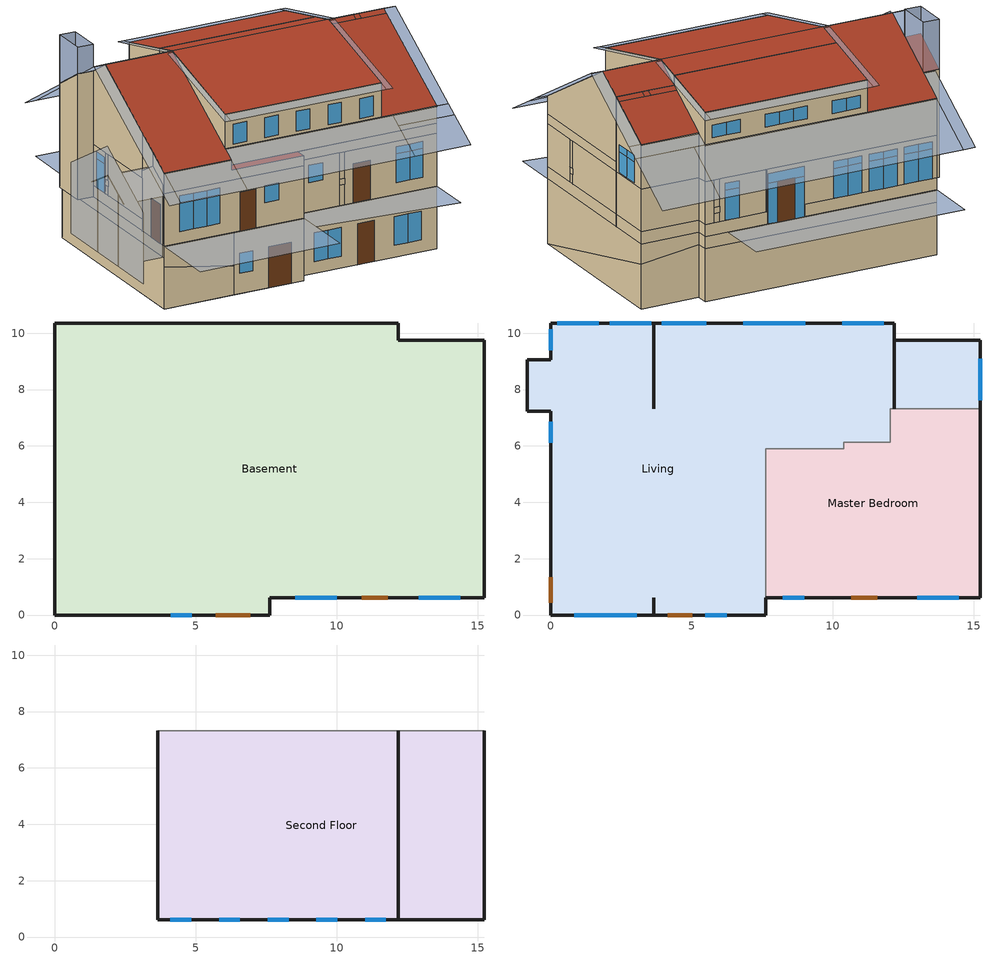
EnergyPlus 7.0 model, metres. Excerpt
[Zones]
Basement
 floor ground (Floor Concrete): 12.19,10.36 12.19,9.75 15.24,9.75 15.24,0.61 7.62,0.61 7.62,0 0,0 0,10.36 z0
 wall outside (Wall - basement concrete): 3.81,0,1.52 3.81,0,3.25 0,0,3.25 0,0,2.16
 wall outside (Wall - SIPS w/gyp bd. interior and stone exterior): 3.81,0 7.62,0 7.62,0.61 15.24,0.61 z0:3.25
 wall outside (Wall - basement concrete and Stone Exterior): 12.19,9.75 12.19,10.36 0,10.36 0,0 z2.64:3.25; 15.24,9.75,2.24 15.24,9.75,3.25 15.24,0.61,3.25 15.24,0.61,0; 12.19,9.75,2.64 12.19,9.75,3.25 15.24,9.75,3.25 15.24,9.75,2.24
 wall ground (Wall - basement concrete): 12.19,9.75 12.19,10.36 0,10.36 0,0 z0:2.64; 3.81,0,0 3.81,0,1.52 0,0,2.16 0,0,0; 15.24,9.75,0 15.24,9.75,2.24 15.24,0.61,0; 12.19,9.75,0 12.19,9.75,2.64 15.24,9.75,2.24 15.24,9.75,0
 window (Window H): 4.11,0 4.85,0 z1.07:2.11
 window (Window A): 8.53,0.61 9.27,0.61 / 9.27,0.61 10.01,0.61 / 12.92,0.61 13.65,0.61 / 13.65,0.61 14.39,0.61 z0.61:2.11
 door (Doors): 5.71,0 6.93,0 / 10.9,0.61 11.81,0.61 z0:2.13
Living
 floor ground (Floor Concrete): 0,9.05 0,7.23 -0.84,7.23 -0.84,9.05 z3.25
 floor adiabatic (Floor OSB): 12.19,10.36 12.19,9.75 15.24,9.75 15.24,7.31 12.04,7.31 12.04,6.13 10.39,6.13 10.39,5.91 7.62,5.91 7.62,0 0,0 0,10.36 z3.25
 wall outside (Wall - SIPS w/gyp bd. interior and Gray siding exterior): 0,0 7.62,0 7.62,0.61 z3.25:5.99; 15.24,7.31 15.24,9.75 12.19,9.75 12.19,10.36 11.73,10.36 / 11.43,10.36 8.99,10.36 / 0,10.36 0,9.05 / 0,7.23 0,5.98 / 0,5.68 0,2.23 z3.86:5.99; 12.19,10.36 3.66,10.36 z7.84:9.48; 0,0.15 0,0 z3.25:6.4; 11.73,10.36 11.43,10.36 / 0,5.98 0,5.68 z3.86:4.32; 11.73,10.36 11.43,10.36 / 0,5.98 0,5.68 z4.62:5.99; 6.93,10.36,3.25 6.93,10.36,3.86 0,10.36,3.86 0,10.36,5.99 8.91,10.36,5.99 8.91,10.36,3.25; 0,0.15,3.25 0,0.15,6.4 0,1.19,6.98 0,2.24,6.4 0,2.24,3.25; 0,2.24,5.99 0,2.24,8.37 0,6.01,10.57 0,7.23,9.8 0,7.23,5.99; 3.66,7.31,9.75 3.66,7.31,10.24 3.66,10.36,9.48 3.66,10.36,7.84; 0,1.19,6.98 0,1.19,7.76 0,2.24,8.37 0,2.24,6.4; 0,0.15,6.4 0,0,6.4 0,0,7.06 0,1.19,7.76 0,1.19,6.98
 wall outside (Wall - SIPS w/gyp bd. interior and Green siding exterior): 7.62,0 7.62,0.61 z5.99:6.5; 15.24,9.75 12.19,9.75 z5.99:8.22; 12.19,10.36 0,10.36 z5.99:7.84; 7.62,0,5.99 7.62,0,6.5 3.66,0,6.5 3.66,0,7.06 0,0,7.06 0,0,5.99; 3.66,0.61,6.5 3.66,0.61,7.42 3.66,0,7.06 3.66,0,6.5; 15.24,9.75,5.99 15.24,9.75,8.22 15.24,7.31,9.75 15.24,7.31,5.99; 12.19,10.36,5.99 12.19,10.36,9.48 12.19,7.31,10.24 12.19,7.31,9.75 12.19,9.75,8.22 12.19,9.75,5.99; 0,9.05,5.99 0,9.05,8.66 0,10.36,7.84 0,10.36,5.99
 wall outside (Wall - SIPS w/gyp bd. interior and stone exterior): 15.24,7.31 15.24,9.75 12.19,9.75 12.19,10.36 8.91,10.36 / 6.93,10.36 0,10.36 0,9.05 / 0,7.23 0,2.24 z3.25:3.86; 0,9.05 -0.84,9.05 z3.25:8.66; -0.84,7.23 0,7.23 z3.25:9.8; -0.84,7.23,3.25 -0.84,7.23,9.8 -0.84,9.05,8.66 -0.84,9.05,3.25
 wall outside (Wall - SIPS w/2 layers of gyp bd. interior and Gray siding exterior): 11.73,10.36 11.43,10.36 / 0,5.98 0,5.68 z4.32:4.62
 window (Window A): 0.84,0 1.57,0 / 1.57,0 2.31,0 / 2.31,0 3.05,0 / 11.12,10.36 10.39,10.36 / 5.41,10.36 4.67,10.36 / 4.67,10.36 3.94,10.36 / 3.56,10.36 2.82,10.36 / 2.82,10.36 2.08,10.36 / 1.7,10.36 0.97,10.36 / 0.97,10.36 0.23,10.36 / 0,10.13 0,9.4 / 0,6.86 0,6.12 z3.86:5.36
 window (Window B): 0.84,0 1.57,0 / 1.57,0 2.31,0 / 2.31,0 3.05,0 / 11.12,10.36 10.39,10.36 / 5.41,10.36 4.67,10.36 / 4.67,10.36 3.94,10.36 / 3.56,10.36 2.82,10.36 / 2.82,10.36 2.08,10.36 / 1.7,10.36 0.97,10.36 / 0.97,10.36 0.23,10.36 / 0,10.13 0,9.4 / 0,6.86 0,6.12 z5.36:5.71; 15.24,7.62 15.24,8.36 / 15.24,8.36 15.24,9.09 z7.11:7.47
 window (Window C): 5.49,0 6.25,0 z4.47:5.36
 window (Window H): 15.24,7.62 15.24,8.36 / 15.24,8.36 15.24,9.09 z6.07:7.11
 window (Window D): 11.81,10.36 11.07,10.36 / 11.07,10.36 10.34,10.36 / 9.03,10.36 8.29,10.36 / 8.29,10.36 7.56,10.36 / 7.56,10.36 6.82,10.36 / 5.51,10.36 4.78,10.36 / 4.78,10.36 4.04,10.36 z8.13:8.76
 window (Window F): 8.88,10.36 6.97,10.36 z5.28:5.77; 8.88,10.36 8.38,10.36 / 7.47,10.36 6.97,10.36 z3.25:5.28
 door (Doors): 4.15,0 5.02,0 / 8.38,10.36 7.47,10.36 / 0,1.34 0,0.43 z3.25:5.28
 roof outside (Roof - SIP): 7.62,0 7.62,0.61 3.66,0.61 3.66,0 z6.5; 3.66,0,7.06 3.66,6.01,10.57 0,6.01,10.57 0,0,7.06; 12.19,9.75,8.22 12.19,7.57,9.59 15.24,7.57,9.59 15.24,9.75,8.22; 3.66,10.36,9.48 3.66,7.31,10.24 12.19,7.31,10.24 12.19,10.36,9.48; 0,10.36,7.84 0,6.01,10.57 3.66,6.01,10.57 3.66,10.36,7.84; -0.84,9.05,8.66 -0.84,7.23,9.8 0,7.23,9.8 0,9.05,8.66; 13.87,7.57,9.59 13.87,7.31,9.75 15.24,7.31,9.75 15.24,7.57,9.59; 12.19,7.57,9.59 12.19,7.31,9.75 13.56,7.31,9.75 13.56,7.57,9.59
 roof outside (Roof - SIP w/2 layers of gyp bd. interior): 13.56,7.57,9.59 13.56,7.31,9.75 13.87,7.31,9.75 13.87,7.57,9.59
Master Bedroom
 floor adiabatic (Floor OSB): 10.39,5.91 10.39,6.13 12.04,6.13 12.04,7.31 15.24,7.31 15.24,0.61 7.62,0.61 7.62,5.91 z3.25
 wall outside (Wall - SIPS w/gyp bd. interior and Gray siding exterior): 7.62,0.61 9.91,0.61 / 10.21,0.61 15.24,0.61 z3.25:5.99; 15.24,0.61 15.24,2.74 / 15.24,3.05 15.24,7.31 z3.86:5.99; 9.91,0.61 10.21,0.61 z3.25:4.32; 9.91,0.61 10.21,0.61 / 15.24,2.74 15.24,3.05 z4.62:5.99; 15.24,2.74 15.24,3.05 z3.86:4.32
 wall outside (Wall - SIPS w/2 layers of gyp bd. interior and Gray siding exterior): 9.91,0.61 10.21,0.61 / 15.24,2.74 15.24,3.05 z4.32:4.62
 wall outside (Wall - SIPS w/gyp bd. interior and Green siding exterior): 7.62,0.61 15.24,0.61 15.24,7.31 z5.99:6.5
 wall outside (Wall - SIPS w/gyp bd. interior and stone exterior): 15.24,0.61 15.24,7.31 z3.25:3.86
 wall adiabatic (Wall - Partition): 15.24,7.31 12.04,7.31 12.04,6.13 10.39,6.13 10.39,5.91 7.62,5.91 7.62,0.61 z3.25:6.5
 window (Window A): 13,0.61 13.74,0.61 / 13.74,0.61 14.48,0.61 z3.86:5.36
 window (Window B): 13,0.61 13.74,0.61 / 13.74,0.61 14.48,0.61 z5.36:5.71; 8.23,0.61 8.99,0.61 z4.77:5.66
 door (Doors): 10.67,0.61 11.58,0.61 z3.25:5.28
Second Floor
 floor adiabatic (Floor OSB): 15.24,7.31 15.24,0.61 3.66,0.61 3.66,7.31 z6.5
 wall outside (Wall - SIPS w/gyp bd. interior and Green siding exterior): 3.66,0.61 15.24,0.61 z6.5:7.42
 wall outside (Wall - SIPS w/gyp bd. interior and Gray siding exterior): 3.66,0.61 12.19,0.61 z7.42:9.22; 15.24,7.31,6.5 15.24,7.31,9.75 15.24,6.01,10.57 15.24,0.61,7.42 15.24,0.61,6.5; 12.19,6.01,10.57 12.19,0.61,9.22 12.19,0.61,7.42; 12.19,7.31,10.24 12.19,6.01,10.57 12.19,7.31,9.75; 3.66,6.01,10.57 3.66,7.31,10.24 3.66,7.31,9.75; 3.66,0.61,9.22 3.66,6.01,10.57 3.66,0.61,7.42
 wall adiabatic (Wall - Partition): 3.66,0.61,6.5 3.66,0.61,7.42 3.66,6.01,10.57 3.66,7.31,9.75 3.66,7.31,6.5; 3.66,7.31,6.5 3.66,7.31,10.24 12.19,7.31,10.24 12.19,7.31,9.75 15.24,7.31,9.75 15.24,7.31,6.5
 window (Window H): 4.1,0.61 4.84,0.61 / 5.83,0.61 6.57,0.61 / 7.56,0.61 8.29,0.61 / 9.28,0.61 10.02,0.61 / 11.01,0.61 11.75,0.61 z7.57:8.61
 roof outside (Roof - SIP): 12.19,0.61,9.22 12.19,6.01,10.57 3.66,6.01,10.57 3.66,0.61,9.22; 15.24,0.61,7.42 15.24,5.74,10.41 12.19,5.74,10.41 12.19,0.61,7.42; 12.19,7.31,9.75 12.19,6.01,10.57 15.24,6.01,10.57 15.24,7.31,9.75; 3.66,7.31,10.24 3.66,6.01,10.57 12.19,6.01,10.57 12.19,7.31,10.24; 13.56,5.74,10.41 13.56,6.01,10.57 12.19,6.01,10.57 12.19,5.74,10.41; 15.24,5.74,10.41 15.24,6.01,10.57 13.87,6.01,10.57 13.87,5.74,10.41
 roof outside (Roof - SIP w/2 layers of gyp bd. interior): 13.87,5.74,10.41 13.87,6.01,10.57 13.56,6.01,10.57 13.56,5.74,10.41
shading: -2.44,0.15 0,0.15 / 0,2.24 -2.44,2.24 z2.64:6.39; -0.84,7.23 0,7.23 z9.8:11.18; 0,9.05 -0.84,9.05 z8.66:11.18; 3.66,-1.68,6.08 3.66,0,7.06 0,0,7.06 0,-1.68,6.08; 12.8,-1.68,6.08 12.8,0.61,7.42 3.66,0.61,7.42 3.66,-1.68,6.08; 15.85,-1.68,6.08 15.85,0,7.06 12.8,0,7.06 12.8,-1.68,6.08; 15.85,0,7.06 15.85,0.61,7.42 12.8,0.61,7.42 12.8,0,7.06; 12.19,0.03,9.07 12.19,0.61,9.22 3.66,0.61,9.22 3.66,0.03,9.07; 15.85,0.61,7.42 15.85,6.01,10.57 15.24,6.01,10.57 15.24,0.61,7.42; 12.5,0.03,9.07 12.5,6.01,10.57 12.19,6.01,10.57 12.19,0.03,9.07; 15.24,9.75,8.22 15.24,6.01,10.57 15.85,6.01,10.57 15.85,9.75,8.22; 12.19,10.95,9.33 12.19,6.01,10.57 12.5,6.01,10.57 12.5,10.95,9.33; 12.19,10.36,7.84 12.19,9.75,8.22 15.85,9.75,8.22 15.85,10.36,7.84; 12.8,12.99,6.2 12.8,10.36,7.84 15.85,10.36,7.84 15.85,12.99,6.2; 0,12.99,6.2 0,10.36,7.84 12.8,10.36,7.84 12.8,12.99,6.2; 3.66,10.95,9.33 3.66,10.36,9.48 12.19,10.36,9.48 12.19,10.95,9.33; 3.35,10.95,9.33 3.35,6.01,10.57 3.66,6.01,10.57 3.66,10.95,9.33; -0.61,12.99,6.2 -0.61,9.05,8.66 0,9.05,8.66 0,12.99,6.2; -0.61,7.23,9.8 -0.61,6.01,10.57 0,6.01,10.57 0,7.23,9.8; 0,-1.68,6.08 0,6.01,10.57 -0.61,6.01,10.57 -0.61,-1.68,6.08; 3.66,0.03,9.07 3.66,6.01,10.57 3.35,6.01,10.57 3.35,0.03,9.07; 7.62,-3.66 7.62,0 0,0 0,-3.66 z3.25; 15.24,-1.83 15.24,0.61 7.62,0.61 7.62,-1.22 z3.25; 0,-0.43,6.07 0,1.19,6.98 -2.44,1.19,6.98 -2.44,-0.43,6.07; -2.44,2.82,6.07 -2.44,1.19,6.98 0,1.19,6.98 0,2.82,6.07; 0,9.05,8.66 0,9.05,11.18 0,7.23,11.18 0,7.23,9.8; -0.84,7.23,9.8 -0.84,7.23,11.18 -0.84,9.05,11.18 -0.84,9.05,8.66; 0,13.11 0,10.36 10.97,10.36 10.97,13.11 z3.25; -2.44,-2.4,2.64 -2.44,-2.4,6.33 -2.44,1.26,8.49 -2.44,4.91,6.33 -2.44,4.91,2.64
[Building]
ZEBRAlliance House number 1 SIP House: North Axis {deg}=-37; Terrain=Suburbs; Loads Convergence Tolerance Value=0.04; Temperature Convergence Tolerance Value {deltaC}=0.4; Solar Distribution=FullExteriorWithReflections; Maximum Number of Warmup Days=25; Minimum Number of Warmup Days=6
[Site:Location]
Oak Ridge: Latitude {deg}=35.96; Longitude {deg}=-84.29; Time Zone {hr}=-5; Elevation {m}=334
[Site:GroundTemperature:BuildingSurface]
18, 18, 18, 18, 18, 18, 18, 18, 18, 18, 18, 18
[Material] Thermal Absorptance=0.9; Visible Absorptance=0.7
Name | Roughness | Thickness {m} | Conductivity {W/m-K} | Density {kg/m3} | Specific Heat {J/kg-K} | Solar Absorptance
Gypsum Board 5/8" | Smooth | 0.015875 | 0.15862 | 640.738 | 1129.68 | 0.7
Cultured Stone | VeryRough | 0.0444501 | 0.40376 | 1649.9 | 836.8 | 0.7
Glass Fiber Insulation 2 3/8" | Smooth | 0.0603251 | 0.04326 | 11.2129 | 836.8 | 0.7
Concrete Foundation Wall | MediumSmooth | 0.254001 | 1.442 | 2242.58 | 836.8 | 0.7
Standing Seam Metal Roofing | Smooth | 0.0008 | 45.28 | 7824 | 500 | 0.7
Plywood 1/2" | MediumSmooth | 0.0127 | 0.15 | 608 | 1630 | 0.7
Concrete Slab 4" | MediumRough | 0.1016 | 1.442 | 2242.58 | 836.8 | 0.7
XPS Rigid Insulation 1" | Smooth | 0.0254001 | 0.02884 | 32.0369 | 1464.4 | 0.7
Gravel 4" | VeryRough | 0.1016 | 1.442 | 2242.58 | 836.8 | 0.7
OSB 7/16" | MediumSmooth | 0.0111125 | 0.101748 | 656.757 | 1882.8 | 0.7
EPS 5 + 5/8" | MediumSmooth | 0.142875 | 0.0377804 | 12.6546 | 1464.4 | 0.7
EPS 9 + 3/8" | MediumSmooth | 0.238125 | 0.0377804 | 12.6546 | 1464.4 | 0.7
Hardie Cladding 1/4" Gray | MediumRough | 0.00635001 | 0.24514 | 1409.62 | 836.8 | 0.521
Hardie Cladding 1/4" Dark Green | MediumRough | 0.00635001 | 0.24514 | 1409.62 | 836.8 | 0.667
[Material:NoMass]
Building Wrap: Roughness=Smooth; Thermal Resistance {m2-K/W}=0.0105666; Thermal Absorptance=0.9; Solar Absorptance=0.7; Visible Absorptance=0.7
[Material:AirGap]
Dimpled Spacer Mat: Thermal Resistance {m2-K/W}=0.0880551
[WindowMaterial:SimpleGlazingSystem]
Name | U-Factor {W/m2-K} | Solar Heat Gain Coefficient | Visible Transmittance
Window A; Window C | 1.70348 | 0.25 | 0.41
Window B; Window H | 1.47635 | 0.3 | 0.5
Window D | 1.47635 | 0.29 | 0.5
Window F | 1.81704 | 0.36 | 0.62
[Construction]
Wall - SIPS w/gyp bd. interior and Gray siding exterior: Hardie Cladding 1/4" Gray, Building Wrap, OSB 7/16", EPS 5 + 5/8", OSB 7/16", Gypsum Board 5/8"
Wall - SIPS w/gyp bd. interior and Green siding exterior: Hardie Cladding 1/4" Dark Green, Building Wrap, OSB 7/16", EPS 5 + 5/8", OSB 7/16", Gypsum Board 5/8"
Wall - SIPS w/gyp bd. interior and stone exterior: Cultured Stone, Glass Fiber Insulation 2 3/8", Building Wrap, OSB 7/16", EPS 5 + 5/8", OSB 7/16", Gypsum Board 5/8"
Wall - basement concrete: Glass Fiber Insulation 2 3/8", Concrete Foundation Wall
Wall - basement concrete and Stone Exterior: Cultured Stone, Glass Fiber Insulation 2 3/8", Concrete Foundation Wall
Roof - SIP: Standing Seam Metal Roofing, Dimpled Spacer Mat, Building Wrap, OSB 7/16", EPS 9 + 3/8", OSB 7/16", Gypsum Board 5/8"
Floor Concrete: Gravel 4", XPS Rigid Insulation 1", Building Wrap, Concrete Slab 4"
Floor OSB: OSB 7/16"
Doors: Plywood 1/2"
Window A: Window A
Window B: Window B
Window C: Window C
Window D: Window D
Window F: Window F
Window H: Window H
Wall - Partition: Gypsum Board 5/8"
Wall - SIPS w/2 layers of gyp bd. interior and Gray siding exterior: Hardie Cladding 1/4" Gray, Building Wrap, OSB 7/16", EPS 5 + 5/8", OSB 7/16", Gypsum Board 5/8", Gypsum Board 5/8"
Roof - SIP w/2 layers of gyp bd. interior: Standing Seam Metal Roofing, Dimpled Spacer Mat, Building Wrap, OSB 7/16", EPS 9 + 3/8", OSB 7/16", Gypsum Board 5/8", Gypsum Board 5/8"
[Zone] Type=1; Multiplier=1; Ceiling Height {m}=autocalculate; Volume {m3}=autocalculate; Floor Area {m2}=autocalculate; Part of Total Floor Area=Yes
Living; Master Bedroom; Basement; Second Floor
[ShadingProperty:Reflectance]
Shading Surface=South Overhang Lower Roof East; Diffuse Solar Reflectance of Unglazed Part of Shading Surface=0.2; Diffuse Visible Reflectance of Unglazed Part of Shading Surface=0.2; Fraction of Shading Surface That Is Glazed=0
[Lights] Design Level Calculation Method=LightingLevel; Return Air Fraction=0; Fraction Radiant=0.37; Fraction Visible=0.18; Fraction Replaceable=0; Return Air Fraction Calculated from Plenum Temperature=No
Name | Zone or ZoneList | Schedule | Lighting Level {W}
Bathroom Lights (1st and 2nd floor)Energy | Living | Bathroom Lights (1st and 2nd floor)Energy | 200
Bedroom Lights and Plugs (master and 2nd floor bed rooms) Energy | Master Bedroom | Bedroom Lights and Plugs (master and 2nd floor bed rooms) Energy | 200
Level 1 Lights (kitchen and dining) Energy | Living | Level 1 Lights (kitchen and dining) Energy | 400
[ElectricEquipment] Design Level Calculation Method=EquipmentLevel
Name | Zone or ZoneList | Schedule | Design Level {W} | Fraction Latent | Fraction Radiant | Fraction Lost
WAHP Auxilliary Heat Energy | Basement | WAHP Auxilliary Heat Energy | 10000 | 0 | 0 | 1
IHP Indoor Fan Energy | Basement | IHP Indoor Fan Energy | 200 | 0 | 0 | 1
Dryer Energy | Living | Dryer Energy | 4000 | 0.1 | 0.1 | 0.6
Oven/Microwave Energy | Living | Oven/Microwave Energy | 200 | 0 | 0.1 | 0
Dishwasher Energy | Living | Dishwasher Energy | 1000 | 0.1 | 0.1 | 0.5
Refrigerator Energy | Living | Refrigerator Energy | 300 | 0 | 0.3 | 0
Kitchen Plugs Energy | Living | Kitchen Plugs Energy | 5 | 0 | 0 | 0
Clother Washer Energy | Living | Clother Washer Energy | 200 | 0.2 | 0.2 | 0.4
Bathroom Plugs (Heater on 2nd floor) Energy | Second Floor | Bathroom Plugs (Heater on 2nd floor) Energy | 500 | 0 | 0.1 | 0
Diding Room Plugs (1st floor heater) Energy | Living | Diding Room Plugs (1st floor heater) Energy | 800 | 0 | 0.1 | 0
Basement Plugs Energy | Basement | Basement Plugs Energy | 400 | 0 | 0.1 | 0
ERV Energy | Basement | ERV Energy | 200 | 0 | 0.1 | 0.5
WAHP | Basement | WAHP Total Energy | 10000 | 0 | 0 | 1
WWHP_Energy | Basement | WWHP Total Energy | 4000 | 0 | 0 | 1
[HotWaterEquipment]
WWHP_Load: Zone or ZoneList=Basement; Schedule=HVACAvailSched; Design Level Calculation Method=EquipmentLevel; Design Level {W}=208; Fraction Latent=0; Fraction Radiant=0.3; Fraction Lost=0
[ZoneInfiltration:FlowCoefficient] Schedule=HVACAvailSched; Flow Coefficient=0.00758; Stack Coefficient=0.089; Pressure Exponent=0.675; Wind Coefficient=0.156; Shelter Factor=0.81
Name | Zone
Infiltration Living Zone | Living
Infiltration Master Bedroom | Master Bedroom
Infiltration Basement | Basement
Infiltration Second Floor | Second Floor
[Exterior:Lights]
Outside Lights Energy: Schedule=Outside Lights Energy; Design Level {W}=200; Control Option=ScheduleNameOnly
[ZoneControl:Thermostat] Control Type Schedule=Always 4
Name | Zone or ZoneList | Control 1
Living Room Thermostat | Living | Living Room Thermostat Dual SP
MB Thermostat | Master Bedroom | Master Bedroom Thermostat Dual SP
Basement Thermostat | Basement | Basement Thermostat Dual SP
SF Thermostat | Second Floor | Second Floor Thermostat Dual SP
[ThermostatSetpoint:DualSetpoint]
Name | Heating Setpoint Temperature Schedule | Cooling Setpoint Temperature Schedule
Living Room Thermostat Dual SP | Living Room Zone Temperature | Living Room Zone Temperature
Master Bedroom Thermostat Dual SP | Master Bedroom Zone Temperature | Master Bedroom Zone Temperature
Basement Thermostat Dual SP | Basement Zone Temperature | Basement Zone Temperature
Second Floor Thermostat Dual SP | 2nd Floor Bedroom Zone Temperature | 2nd Floor Bedroom Zone Temperature
[ZoneHVAC:IdealLoadsAirSystem] Availability Schedule=HVACAvailSched; Maximum Heating Supply Air Temperature {C}=40.5556; Minimum Cooling Supply Air Temperature {C}=12.7778; Maximum Heating Supply Air Humidity Ratio {kg-H2O/kg-air}=0.0156; Minimum Cooling Supply Air Humidity Ratio {kg-H2O/kg-air}=0.0077; Heating Limit=NoLimit; Cooling Limit=NoLimit; Heating Availability Schedule=Heating Availability Sch; Cooling Availability Schedule=Cooling Availability Sch; Dehumidification Control Type=Humidistat; Cooling Sensible Heat Ratio=0.7; Humidification Control Type=Humidistat; Demand Controlled Ventilation Type=None; Outdoor Air Economizer Type=NoEconomizer; Heat Recovery Type=None; Sensible Heat Recovery Effectiveness=0.7; Latent Heat Recovery Effectiveness=0.65
Living Room Zone Ideal Loads Air; MB Zone Ideal Loads Air; Basement Zone Ideal Loads Air; SF Zone Ideal Loads Air
[Zone equipment]
Living: Living Room Zone Ideal Loads Air
Master Bedroom: MB Zone Ideal Loads Air
Basement: Basement Zone Ideal Loads Air
Second Floor: SF Zone Ideal Loads Air
[Schedule:Compact]
HVACAvailSched: Through: 12/31, For: AllDays, Until: 24:00, 1
Always 4: Through: 12/31, For: AllDays, Until: 24:00, 4
Heating Availability Sch: Through: 5/10, For: AllDays, Until: 24:00, 1, Through: 5/11, For: AllDays, Until: 4:15, 1, Until: 24:00, 0, Through: 10/5, For: AllDays, Until: 24:00, 0, Through: 10/6, For: AllDays, Until: 19:00, 0, Until: 24:00, 1, Through: 12/31, For: AllDays, Until: 24:00, 1
Cooling Availability Sch: Through: 4/5, For: AllDays, Until: 24:00, 0, Through: 4/6, For: AllDays, Until: 9:30, 0, Until: 24:00, 1, Through: 10/27, For: AllDays, Until: 24:00, 1, Through: 10/28, For: AllDays, Until: 17:30, 1, Until: 24:00, 0, Through: 12/31, For: AllDays, Until: 24:00, 0
[Schedule:File] File=myschedule.csv; Rows to Skip at Top=3; Number of Hours of Data=8760; Column Separator=Comma
Name | Column Number
Basement Zone Temperature | 3
Living Room Zone Temperature | 4
Master Bedroom Zone Temperature | 5
2nd Floor Bedroom Zone Temperature | 6
WWHP Total Energy | 7
WAHP Total Energy | 8
WAHP Auxilliary Heat Energy | 9
IHP Indoor Fan Energy | 10
Dryer Energy | 11
Oven/Microwave Energy | 12
Dishwasher Energy | 13
Refrigerator Energy | 14
Kitchen Plugs Energy | 15
Clother Washer Energy | 16
Bathroom Lights (1st and 2nd floor)Energy | 17
Bathroom Plugs (Heater on 2nd floor) Energy | 18
Bedroom Lights and Plugs (master and 2nd floor bed rooms) Energy | 19
Outside Lights Energy | 20
Level 1 Lights (kitchen and dining) Energy | 21
Diding Room Plugs (1st floor heater) Energy | 22
Basement Plugs Energy | 23
ERV Energy | 24
